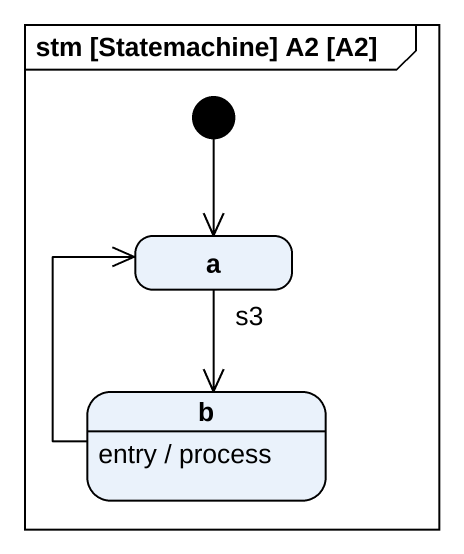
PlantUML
@startuml
mainframe stm [Statemachine] A2 [A2]
hide empty description
state a
state b
b : entry / process
[*] --> a
a --> b : s3
b -up-> a
@enduml
